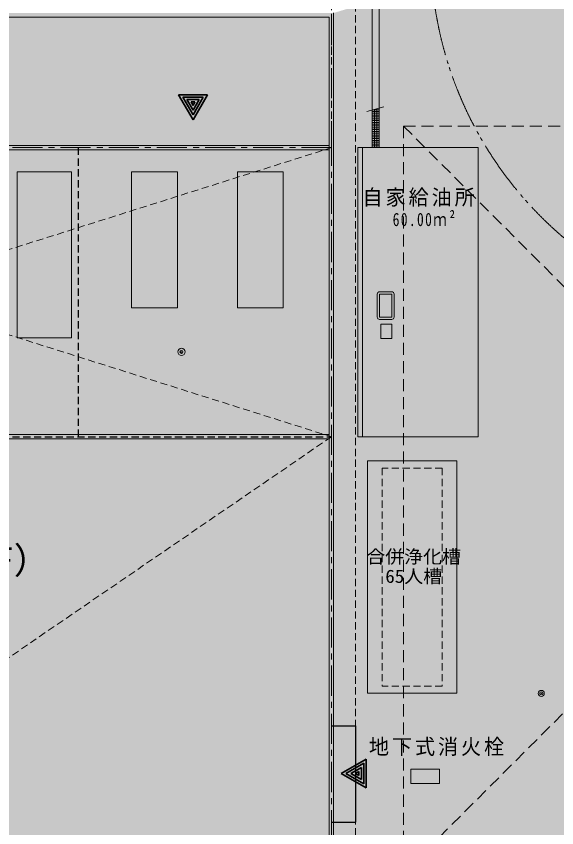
# Model space of a CAD drawing. Units: millimetres at full size; details may follow other scales. Extents: x -95576 to 124839, y -71355 to 87778.
# Drawn here: x -7365 to 15078, y -2972 to 30714 of the extents above; entities that cross this region are included whole.
import ezdxf
from ezdxf.enums import TextEntityAlignment as Align

# ---------------------------------------------------------------- set-up
doc = ezdxf.new("R2010")
doc.units = ezdxf.units.MM
doc.header["$LTSCALE"] = 250
doc.header["$PDMODE"] = 32
doc.header["$PDSIZE"] = 125
for name, pattern in [('CHAIN1', [8, 5, -1, 1, -1]), ('DASHED1', [1.8, 1.2, -0.6]), ('DASHED2', [3, 2, -1]), ('DOUBLE_CHAIN1', [8.8, 5, -1, 0.6, -0.6, 0.6, -1]), ('DOUBLE_CHAIN2', [12.8, 9, -1, 0.6, -0.6, 0.6, -1])]:
    doc.linetypes.add(name, pattern=pattern)
for name, color, linetype, lineweight in [('0-C_S-BGD-HTXT', 5, 'Continuous', 13), ('6-0_敷地線', 4, 'CHAIN1', 9), ('6-1_極細線', 4, 'Continuous', 9), ('6-2_細線', 4, 'Continuous', 9), ('6-4_太線', 2, 'Continuous', 35), ('6-6_建物５', 7, 'Continuous', 18), ('6-D_文字', 7, 'Continuous', 9), ('7-1_敷地外要素', 4, 'Continuous', 9), ('9-C_排水管', 51, 'Continuous', 25)]:
    doc.layers.add(name, color=color, linetype=linetype, lineweight=lineweight)
doc.layers.add('A-C_排水管', color=254, linetype='Continuous')
doc.styles.add('ＭＳ ゴシック', font='')
doc.styles.get('ＭＳ ゴシック').set_extended_font_data('MS Gothic')

msp = doc.modelspace()

# ---------------------------------------------------------------- linework, layer by layer
at = {"layer": '0-C_S-BGD-HTXT', "color": 1}
msp.add_circle((-504.7, 16781.2), 150, dxfattribs=at)
at = {"layer": '0-C_S-BGD-HTXT', "color": 33}
msp.add_circle((14436.8, 2606.6), 125, dxfattribs=at)
at = {"layer": '0-C_S-BGD-HTXT', "color": 1}
msp.add_point((-504.7, 16781.2), dxfattribs=at)
at = {"layer": '0-C_S-BGD-HTXT', "color": 33}
msp.add_point((14436.8, 2606.6), dxfattribs=at)
at = {"layer": '6-0_敷地線'}
msp.add_line((5724.8, 25259.4), (-32275.2, 25259.4), dxfattribs=at)
at = {"layer": '6-1_極細線'}
for p, q in [((10924.8, 12259.4), (7224.8, 12259.4)), ((7224.8, 12259.4), (7224.8, 2609.4)), ((10924.8, 12259.4), (10924.8, 2609.4)), ((10924.8, 2609.4), (7224.8, 2609.4))]:
    msp.add_line(p, q, dxfattribs=at)
at = {"layer": '6-2_細線', "color": 7, "linetype": 'DASHED1', "lineweight": 18}
for p, q in [((10324.8, 11959.4), (7824.8, 11959.4)), ((7824.8, 11959.4), (7824.8, 2909.4)), ((10324.8, 11959.4), (10324.8, 2909.4)), ((10324.8, 2909.4), (7824.8, 2909.4))]:
    msp.add_line(p, q, dxfattribs=at)
at = {"layer": '6-4_太線'}
for p, q in [((-625.2, 27454.3), (-25.2, 26415.1)), ((574.8, 27454.3), (-625.2, 27454.3)), ((-452, 27354.3), (-25.2, 26615.1)), ((401.6, 27354.3), (-452, 27354.3)), ((-25.2, 26415.1), (574.8, 27454.3)), ((-25.2, 26615.1), (401.6, 27354.3)), ((-278.8, 27254.3), (-25.2, 26815.1)), ((228.4, 27254.3), (-278.8, 27254.3)), ((-105.6, 27154.3), (-25.2, 27015.1)), ((55.2, 27154.3), (-105.6, 27154.3)), ((-25.2, 26815.1), (228.4, 27254.3)), ((-25.2, 27015.1), (55.2, 27154.3)), ((7163.7, -119.1), (6124.5, -719.1)), ((7063.7, -292.3), (6324.5, -719.1)), ((7063.7, -1145.9), (7063.7, -292.3)), ((7163.7, -1319.1), (7163.7, -119.1)), ((6963.7, -465.6), (6524.5, -719.1)), ((6863.7, -638.8), (6724.5, -719.1)), ((6863.7, -799.5), (6863.7, -638.8)), ((6963.7, -972.7), (6963.7, -465.6)), ((6124.5, -719.1), (7163.7, -1319.1)), ((6324.5, -719.1), (7063.7, -1145.9)), ((6524.5, -719.1), (6963.7, -972.7)), ((6724.5, -719.1), (6863.7, -799.5))]:
    msp.add_line(p, q, dxfattribs=at)
at = {"layer": '6-6_建物５', "linetype": 'DASHED2'}
for q in [(8714.8, -4846.9), (39714.8, 26153.1)]:
    msp.add_line((8714.8, 26153.1), q, dxfattribs=at)
at = {"layer": '6-D_文字', "color": 4, "linetype": 'DASHED1'}
for p, q in [((5724.8, 35759.4), (5724.8, 25259.4)), ((6714.8, 31659.4), (6714.8, -13640.6)), ((-32275.2, 25259.4), (5724.8, 13259.4)), ((-32275.2, 13259.4), (5724.8, 25259.4)), ((5724.8, 13259.4), (-32275.2, -12740.6))]:
    msp.add_line(p, q, dxfattribs=at)
at = {"layer": '6-D_文字', "lineweight": 18}
for p, q in [((5634.8, 30669.4), (-32185.2, 30669.4)), ((5634.8, 30669.4), (5634.8, -12650.6)), ((5814.8, 30849.4), (5814.8, -12830.6)), ((5634.8, 25349.4), (-32185.2, 25349.4)), ((5634.8, 25169.4), (-32185.2, 25169.4)), ((-32185.2, 13349.4), (5634.8, 13349.4)), ((-32185.2, 13169.4), (5634.8, 13169.4))]:
    msp.add_line(p, q, dxfattribs=at)
at = {"layer": '6-D_文字', "linetype": 'DOUBLE_CHAIN1', "lineweight": 18}
msp.add_line((5724.8, 30759.4), (5724.8, 25759.4), dxfattribs=at)
at = {"layer": '6-D_文字', "color": 4, "linetype": 'DASHED2'}
for p, q in [((8714.8, 26153.1), (39714.8, -4846.9)), ((39714.8, 26153.1), (8714.8, -4846.9))]:
    msp.add_line(p, q, dxfattribs=at)
at = {"layer": '6-D_文字', "color": 4, "linetype": 'CHAIN1'}
msp.add_line((5724.8, 25759.4), (5724.8, -12740.6), dxfattribs=at)
at = {"layer": '6-D_文字', "color": 3, "linetype": 'DASHED1', "lineweight": 25}
for p, q in [((-4775.2, 13259.4), (-4775.2, 25259.4)), ((-32275.2, 13259.4), (5724.8, 13259.4))]:
    msp.add_line(p, q, dxfattribs=at)
at = {"layer": '6-D_文字', "color": 4}
for p, q in [((6814.8, 25259.4), (6814.8, 13259.4)), ((7014.8, 25259.4), (7014.8, 13259.4)), ((-7325.2, 24259.4), (-5075.2, 24259.4)), ((-7325.2, 24259.4), (-7325.2, 17359.4)), ((-5075.2, 24259.4), (-5075.2, 17359.4)), ((-2575.2, 24259.4), (-2575.2, 18609.4)), ((-675.2, 24259.4), (-2575.2, 24259.4)), ((1824.8, 24259.4), (1824.8, 18609.4)), ((3724.8, 24259.4), (1824.8, 24259.4)), ((3724.8, 24259.4), (3724.8, 18609.4)), ((7724.8, 19279.4), (8224.8, 19279.4)), ((7624.8, 19179.4), (7624.8, 18229.4)), ((7724.8, 19179.4), (7724.8, 18229.4)), ((8324.8, 19179.4), (8324.8, 18229.4)), ((3724.8, 18609.4), (1824.8, 18609.4)), ((7724.8, 18229.4), (8224.8, 18229.4)), ((7724.8, 18129.4), (8224.8, 18129.4)), ((7772.8, 17929.4), (7772.8, 17339.4)), ((7772.8, 17929.4), (8224.8, 17929.4)), ((8224.8, 17929.4), (8224.8, 17339.4)), ((-7325.2, 17359.4), (-5075.2, 17359.4)), ((7772.8, 17339.4), (8224.8, 17339.4)), ((6814.8, 13259.4), (11814.8, 13259.4)), ((9014.4, -540.6), (10214.4, -540.6)), ((10214.4, -540.6), (10214.4, -1140.6))]:
    msp.add_line(p, q, dxfattribs=at)
at = {"layer": '6-D_文字', "color": 3, "lineweight": 25}
for p, q in [((5724.2, 1259.4), (6724.8, 1259.4)), ((6724.8, 1259.4), (6724.8, -2740.6)), ((5724.8, -2740.6), (6724.8, -2740.6))]:
    msp.add_line(p, q, dxfattribs=at)
at = {"layer": '6-D_文字', "color": 4}
for points in [[(6814.8, 25259.4), (11814.8, 25259.4), (11814.8, 13259.4)], [(-675.2, 24259.4), (-675.2, 18609.4), (-2575.2, 18609.4)], [(7724.8, 19179.4), (8224.8, 19179.4), (8224.8, 18229.4)], [(9014.4, -540.6), (9014.4, -1140.6), (10214.4, -1140.6)]]:
    msp.add_lwpolyline(points, dxfattribs=at)
at = {"layer": '6-D_文字', "color": 4, "linetype": 'DOUBLE_CHAIN2'}
msp.add_circle((25500.8, 33456.4), 15656.9, dxfattribs=at)
at = {"layer": '6-D_文字', "color": 4}
for centre, start, end in [((7724.8, 19179.4), 90, 180), ((8224.8, 19179.4), 0, 90), ((7724.8, 18229.4), 180, 270), ((8224.8, 18229.4), 270, 0)]:
    msp.add_arc(centre, 100, start, end, dxfattribs=at)
at = {"layer": '7-1_敷地外要素'}
for p, q in [((7409.5, 25259.4), (7409.5, 35459.4)), ((7709.5, 25259.4), (7709.5, 35459.4)), ((7195.4, 26766.3), (7894.6, 26953.7)), ((7409.5, 26759.4), (7709.5, 26759.4)), ((7409.5, 26684.4), (7709.5, 26684.4)), ((7449.3, 26834.4), (7709.5, 26834.4)), ((7509.5, 25259.4), (7509.5, 26850.5)), ((7509.5, 25259.4), (7509.5, 26850.5)), ((7609.5, 25259.4), (7609.5, 26877.3)), ((7609.5, 25259.4), (7609.5, 26877.3)), ((7409.5, 26609.4), (7709.5, 26609.4)), ((7409.5, 26534.4), (7709.5, 26534.4)), ((7409.5, 26459.4), (7709.5, 26459.4)), ((7409.5, 26384.4), (7709.5, 26384.4)), ((7409.5, 26309.4), (7709.5, 26309.4)), ((7409.5, 26234.4), (7709.5, 26234.4)), ((7409.5, 26159.4), (7709.5, 26159.4)), ((7409.5, 26084.4), (7709.5, 26084.4)), ((7409.5, 26009.4), (7709.5, 26009.4)), ((7409.5, 25934.4), (7709.5, 25934.4)), ((7409.5, 25859.4), (7709.5, 25859.4)), ((7409.5, 25784.4), (7709.5, 25784.4)), ((7409.5, 25709.4), (7709.5, 25709.4)), ((7409.5, 25634.4), (7709.5, 25634.4)), ((7409.5, 25559.4), (7709.5, 25559.4)), ((7409.5, 25484.4), (7709.5, 25484.4)), ((7409.5, 25409.4), (7709.5, 25409.4)), ((7409.5, 25334.4), (7709.5, 25334.4))]:
    msp.add_line(p, q, dxfattribs=at)
at = {"layer": '9-C_排水管'}
for points in [[(5814.8, -12830.6), (24237.1, 28813.1), (18988.6, 34850.8)], [(18988.6, 34850.8), (5814.8, 30849.4), (6714.8, 1259.4)], [(6724.8, -2740.6), (5814.8, -12830.6), (18988.6, 34850.8)], [(18988.6, 34850.8), (6714.8, 1259.4), (6724.8, -2740.6)], [(5814.8, 30849.4), (5814.8, 1259.4), (6714.8, 1259.4)], [(38442.9, -5015.4), (24237.1, 28813.1), (5814.8, -12830.6)], [(6724.8, -2740.6), (5814.8, -2740.6), (5814.8, -12830.6)]]:
    msp.add_solid(points, dxfattribs=at)
at = {"layer": 'A-C_排水管'}
for points in [[(5814.8, -2740.6), (5814.8, 30849.4), (-32365.2, 30849.4)], [(5814.8, -2740.6), (-32365.2, 30849.4), (-27268.3, -12830.6)], [(5814.8, -2740.6), (6724.8, -2740.6), (6724.8, 1259.4)], [(5814.8, -2740.6), (6724.8, 1259.4), (5814.8, 1259.4)], [(-27268.3, -12830.6), (5814.8, -12830.6), (5814.8, -2740.6)]]:
    msp.add_solid(points, dxfattribs=at)

# ---------------------------------------------------------------- texts
at = {"layer": '6-D_文字', "color": 1, "style": 'ＭＳ ゴシック'}
msp.add_text('440.96=±0（1F）', height=1100, dxfattribs=at).set_placement((-17951.3, 7245.5), align=Align.BOTTOM_LEFT)
at = {"layer": '6-D_文字', "style": 'ＭＳ ゴシック', "width": 1.05}
for s, p in [('合併浄化槽', (7165.5, 7840.3)), ('65人槽', (7959.1, 7028.5))]:
    msp.add_text(s, height=549.9, dxfattribs=at).set_placement(p, align=Align.BOTTOM_LEFT)
at = {"layer": '6-D_文字', "attachment_point": 7, "style": 'ＭＳ ゴシック'}
for s, insert, char_height in [('\\T1.15;\\W0.95;自家給油所', (7013.7, 22809.2), 641.5), ('\\T1.2;\\W0.75;60.00ｍ²', (8264.6, 21996.7), 549.9), ('\\T1.15;\\W0.95;地下式消火栓', (7281.6, 5.5), 641.5)]:
    msp.add_mtext(s, dxfattribs=dict(at, insert=insert, char_height=char_height))

doc.saveas('drawing.dxf')
